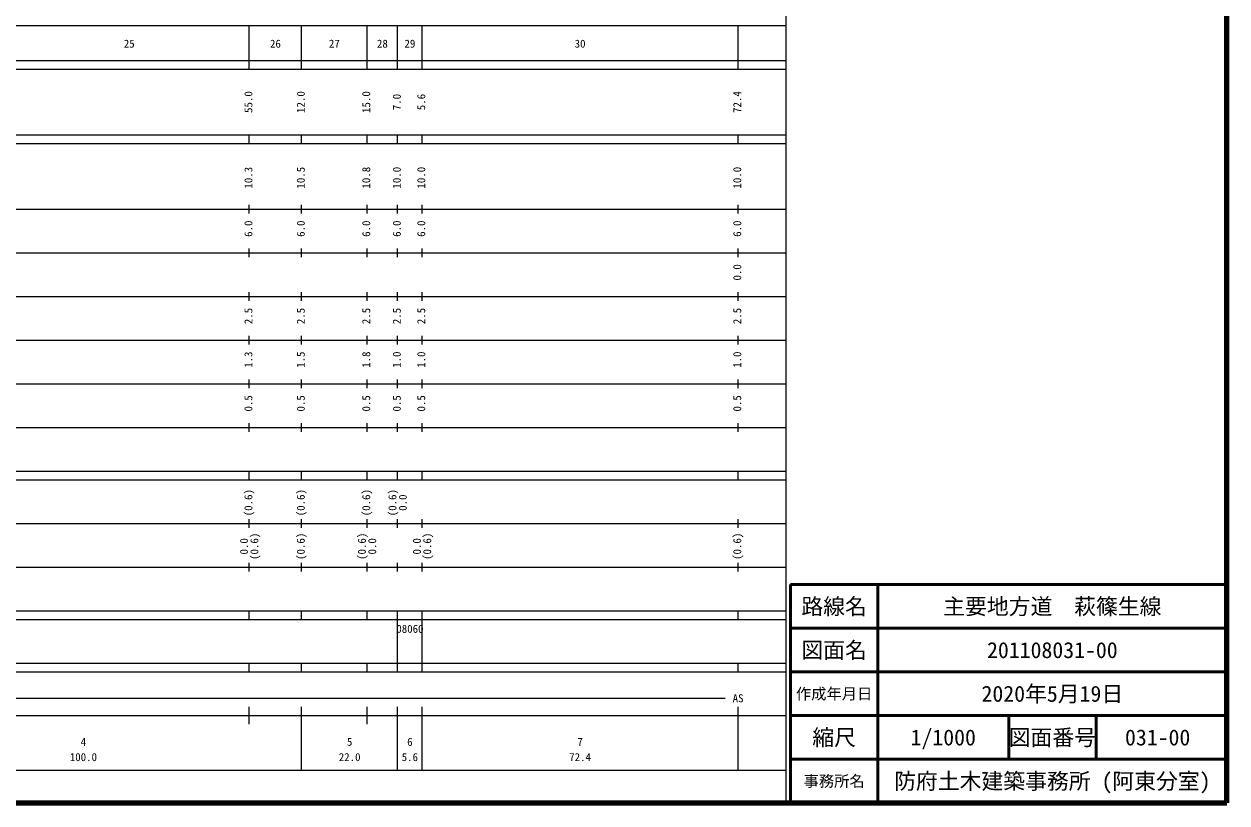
# Model space of a CAD drawing. Units: millimetres on the paper, enlarged 1000 times. Extents: x 40000 to 680000, y 20000 to 380000.
# Drawn here: x 404404 to 680000, y 20000 to 198357 of the extents above; entities that cross this region are included whole.
import ezdxf
from ezdxf.enums import TextEntityAlignment as Align

# ---------------------------------------------------------------- set-up
doc = ezdxf.new("R2010")
doc.units = ezdxf.units.MM
doc.header["$LTSCALE"] = 1000
for name, color, linetype, lineweight in [('M-TTL', 2, 'Continuous', 140), ('M-TTL-BAND', 7, 'Continuous', 25), ('M-TTL-FRAM', 2, 'Continuous', 50), ('M-TTL-LINE', 7, 'Continuous', 50)]:
    doc.layers.add(name, color=color, linetype=linetype, lineweight=lineweight)
doc.layers.add('M-TTL-TXT', color=7, linetype='Continuous')
doc.styles.add('ＭＳ ゴシック', font='')
doc.styles.get('ＭＳ ゴシック').set_extended_font_data('MS Gothic')

msp = doc.modelspace()

# ---------------------------------------------------------------- linework, layer by layer
at = {"layer": 'M-TTL'}
for p, q in [((680000, 20000), (680000, 380000)), ((40000, 20000), (680000, 20000))]:
    msp.add_line(p, q, dxfattribs=at)
at = {"layer": 'M-TTL-BAND'}
for p, q in [((579000, 20000), (579000, 370000)), ((68000, 198000), (579000, 198000)), ((456000, 188000), (456000, 198000)), ((468000, 188000), (468000, 198000)), ((483000, 188000), (483000, 198000)), ((490000, 188000), (490000, 198000)), ((495600, 188000), (495600, 198000)), ((568000, 188000), (568000, 198000)), ((40000, 190000), (579000, 190000)), ((40000, 188000), (579000, 188000)), ((40000, 173000), (579000, 173000)), ((40000, 171000), (579000, 171000)), ((456000, 171000), (456000, 173000)), ((468000, 171000), (468000, 173000)), ((483000, 171000), (483000, 173000)), ((490000, 171000), (490000, 173000)), ((495600, 171000), (495600, 173000)), ((568000, 171000), (568000, 173000)), ((40000, 156000), (579000, 156000)), ((456000, 155000), (456000, 157000)), ((468000, 155000), (468000, 157000)), ((483000, 155000), (483000, 157000)), ((490000, 155000), (490000, 157000)), ((495600, 155000), (495600, 157000)), ((568000, 155000), (568000, 157000)), ((456000, 145000), (456000, 147000)), ((468000, 145000), (468000, 147000)), ((483000, 145000), (483000, 147000)), ((490000, 145000), (490000, 147000)), ((495600, 145000), (495600, 147000)), ((568000, 145000), (568000, 147000)), ((46000, 146000), (579000, 146000)), ((52000, 136000), (579000, 136000)), ((456000, 135000), (456000, 137000)), ((468000, 135000), (468000, 137000)), ((483000, 135000), (483000, 137000)), ((490000, 135000), (490000, 137000)), ((495600, 135000), (495600, 137000)), ((568000, 135000), (568000, 137000)), ((456000, 125000), (456000, 127000)), ((468000, 125000), (468000, 127000)), ((483000, 125000), (483000, 127000)), ((490000, 125000), (490000, 127000)), ((495600, 125000), (495600, 127000)), ((568000, 125000), (568000, 127000)), ((46000, 126000), (579000, 126000)), ((52000, 116000), (579000, 116000)), ((456000, 115000), (456000, 117000)), ((468000, 115000), (468000, 117000)), ((483000, 115000), (483000, 117000)), ((490000, 115000), (490000, 117000)), ((495600, 115000), (495600, 117000)), ((568000, 115000), (568000, 117000)), ((46000, 106000), (579000, 106000)), ((456000, 105000), (456000, 107000)), ((468000, 105000), (468000, 107000)), ((483000, 105000), (483000, 107000)), ((490000, 105000), (490000, 107000)), ((495600, 105000), (495600, 107000)), ((568000, 105000), (568000, 107000)), ((40000, 96000), (579000, 96000)), ((40000, 94000), (579000, 94000)), ((456000, 94000), (456000, 96000)), ((468000, 94000), (468000, 96000)), ((483000, 94000), (483000, 96000)), ((490000, 94000), (490000, 96000)), ((495600, 94000), (495600, 96000)), ((568000, 94000), (568000, 96000)), ((49000, 84000), (579000, 84000)), ((456000, 83000), (456000, 85000)), ((468000, 83000), (468000, 85000)), ((483000, 83000), (483000, 85000)), ((490000, 83000), (490000, 85000)), ((495600, 83000), (495600, 85000)), ((568000, 83000), (568000, 85000)), ((456000, 73000), (456000, 75000)), ((468000, 73000), (468000, 75000)), ((483000, 73000), (483000, 75000)), ((490000, 73000), (490000, 75000)), ((495600, 73000), (495600, 75000)), ((568000, 73000), (568000, 75000)), ((40000, 74000), (579000, 74000)), ((40000, 64000), (579000, 64000)), ((456000, 62000), (456000, 64000)), ((468000, 62000), (468000, 64000)), ((483000, 62000), (483000, 64000)), ((490000, 62000), (490000, 64000)), ((495600, 62000), (495600, 64000)), ((568000, 62000), (568000, 64000)), ((40000, 62000), (579000, 62000)), ((490000, 52000), (490000, 62000)), ((495600, 52000), (495600, 62000)), ((40000, 52000), (579000, 52000)), ((40000, 50000), (579000, 50000)), ((456000, 50000), (456000, 52000)), ((468000, 50000), (468000, 52000)), ((483000, 50000), (483000, 52000)), ((490000, 50000), (490000, 52000)), ((495600, 50000), (495600, 52000)), ((568000, 50000), (568000, 52000)), ((71000, 44000), (565000, 44000)), ((456000, 38000), (456000, 42000)), ((468000, 27500), (468000, 42000)), ((483000, 38000), (483000, 42000)), ((490000, 27500), (490000, 42000)), ((495600, 27500), (495600, 42000)), ((568000, 27500), (568000, 42000)), ((40000, 40000), (579000, 40000)), ((68000, 27500), (579000, 27500))]:
    msp.add_line(p, q, dxfattribs=at)
at = {"layer": 'M-TTL-FRAM'}
for p, q in [((680000, 70000), (580000, 70000)), ((580000, 70000), (580000, 20000))]:
    msp.add_line(p, q, dxfattribs=at)
at = {"layer": 'M-TTL-LINE'}
for p, q in [((600000, 70000), (600000, 20000)), ((680000, 60000), (580000, 60000)), ((680000, 50000), (580000, 50000)), ((680000, 40000), (580000, 40000)), ((630000, 40000), (630000, 30000)), ((650000, 40000), (650000, 30000)), ((680000, 30000), (580000, 30000))]:
    msp.add_line(p, q, dxfattribs=at)

# ---------------------------------------------------------------- texts
at = {"layer": 'M-TTL-BAND', "style": 'ＭＳ ゴシック'}
for s, p in [('25', (428500, 192405)), ('26', (462000, 192405)), ('27', (475500, 192405)), ('28', (486500, 192405)), ('29', (492800, 192405)), ('30', (531800, 192405)), ('AS', (568000, 42500)), ('4', (418000, 32523)), ('5', (479000, 32523)), ('6', (492800, 32523)), ('7', (531800, 32523)), ('100.0', (418000, 29033)), ('22.0', (479000, 29033)), ('5.6', (492800, 29033)), ('72.4', (531800, 29033))]:
    msp.add_text(s, height=1833, dxfattribs=at).set_placement(p, align=Align.BOTTOM_CENTER)
for s, p in [('55.0', (457264, 180500)), ('12.0', (469264, 180500)), ('15.0', (484264, 180500)), ('7.0', (491264, 180500)), ('5.6', (496864, 180500)), ('72.4', (569264, 180500)), ('10.3', (457264, 163174)), ('10.5', (469264, 163174)), ('10.8', (484264, 163174)), ('10.0', (491264, 163174)), ('10.0', (496864, 163174)), ('10.0', (569264, 163174)), ('6.0', (457264, 151500)), ('6.0', (469264, 151500)), ('6.0', (484264, 151500)), ('6.0', (491264, 151500)), ('6.0', (496864, 151500)), ('6.0', (569264, 151500)), ('0.0', (569264, 141500)), ('2.5', (457264, 131500)), ('2.5', (469264, 131500)), ('2.5', (484264, 131500)), ('2.5', (491264, 131500)), ('2.5', (496864, 131500)), ('2.5', (569264, 131500)), ('1.3', (457264, 121500)), ('1.5', (469264, 121500)), ('1.8', (484264, 121500)), ('1.0', (491264, 121500)), ('1.0', (496864, 121500)), ('1.0', (569264, 121500)), ('0.5', (457264, 111500)), ('0.5', (469264, 111500)), ('0.5', (484264, 111500)), ('0.5', (491264, 111500)), ('0.5', (496864, 111500)), ('0.5', (569264, 111500)), ('(0.6)', (457264, 88764)), ('(0.6)', (469264, 88764)), ('(0.6)', (484264, 88764)), ('(0.6)', (490264, 88764)), ('0.0', (492634, 88764)), ('0.0', (456264, 78764)), ('(0.6)', (458634, 78764)), ('(0.6)', (469264, 78764)), ('(0.6)', (483264, 78764)), ('0.0', (485634, 78764)), ('0.0', (495864, 78764)), ('(0.6)', (498234, 78764)), ('(0.6)', (569264, 78764))]:
    msp.add_text(s, height=1833, rotation=90, dxfattribs=at).set_placement(p, align=Align.BOTTOM_CENTER)
msp.add_text('08060', height=1833, dxfattribs=at).set_placement((489694, 58405), align=Align.BOTTOM_LEFT)
at = {"layer": 'M-TTL-TXT', "style": 'ＭＳ ゴシック'}
for s, height, p in [('路線名', 3666, (590000, 65000)), ('路線名', 3666, (590000, 65000)), ('主要地方道\u3000萩篠生線', 3666, (640000, 65000)), ('図面名', 3666, (590000, 55000)), ('図面名', 3666, (590000, 55000)), ('201108031-00', 3666, (640000, 55000)), ('2020年5月19日', 3666, (640000, 45000)), ('作成年月日', 2566, (590000, 45000)), ('作成年月日', 2566, (590000, 45000)), ('縮尺', 3666, (590000, 35000)), ('縮尺', 3666, (590000, 35000)), ('1/1000', 3666, (615000, 35000)), ('図面番号', 3666, (640000, 35000)), ('図面番号', 3666, (640000, 35000)), ('031-00', 3666, (664125, 35000)), ('事務所名', 2566, (590000, 25000)), ('事務所名', 2566, (590000, 25000)), ('防府土木建築事務所 (阿東分室)', 3666, (640000, 25000))]:
    msp.add_text(s, height=height, dxfattribs=at).set_placement(p, align=Align.MIDDLE_CENTER)

doc.saveas('drawing.dxf')
